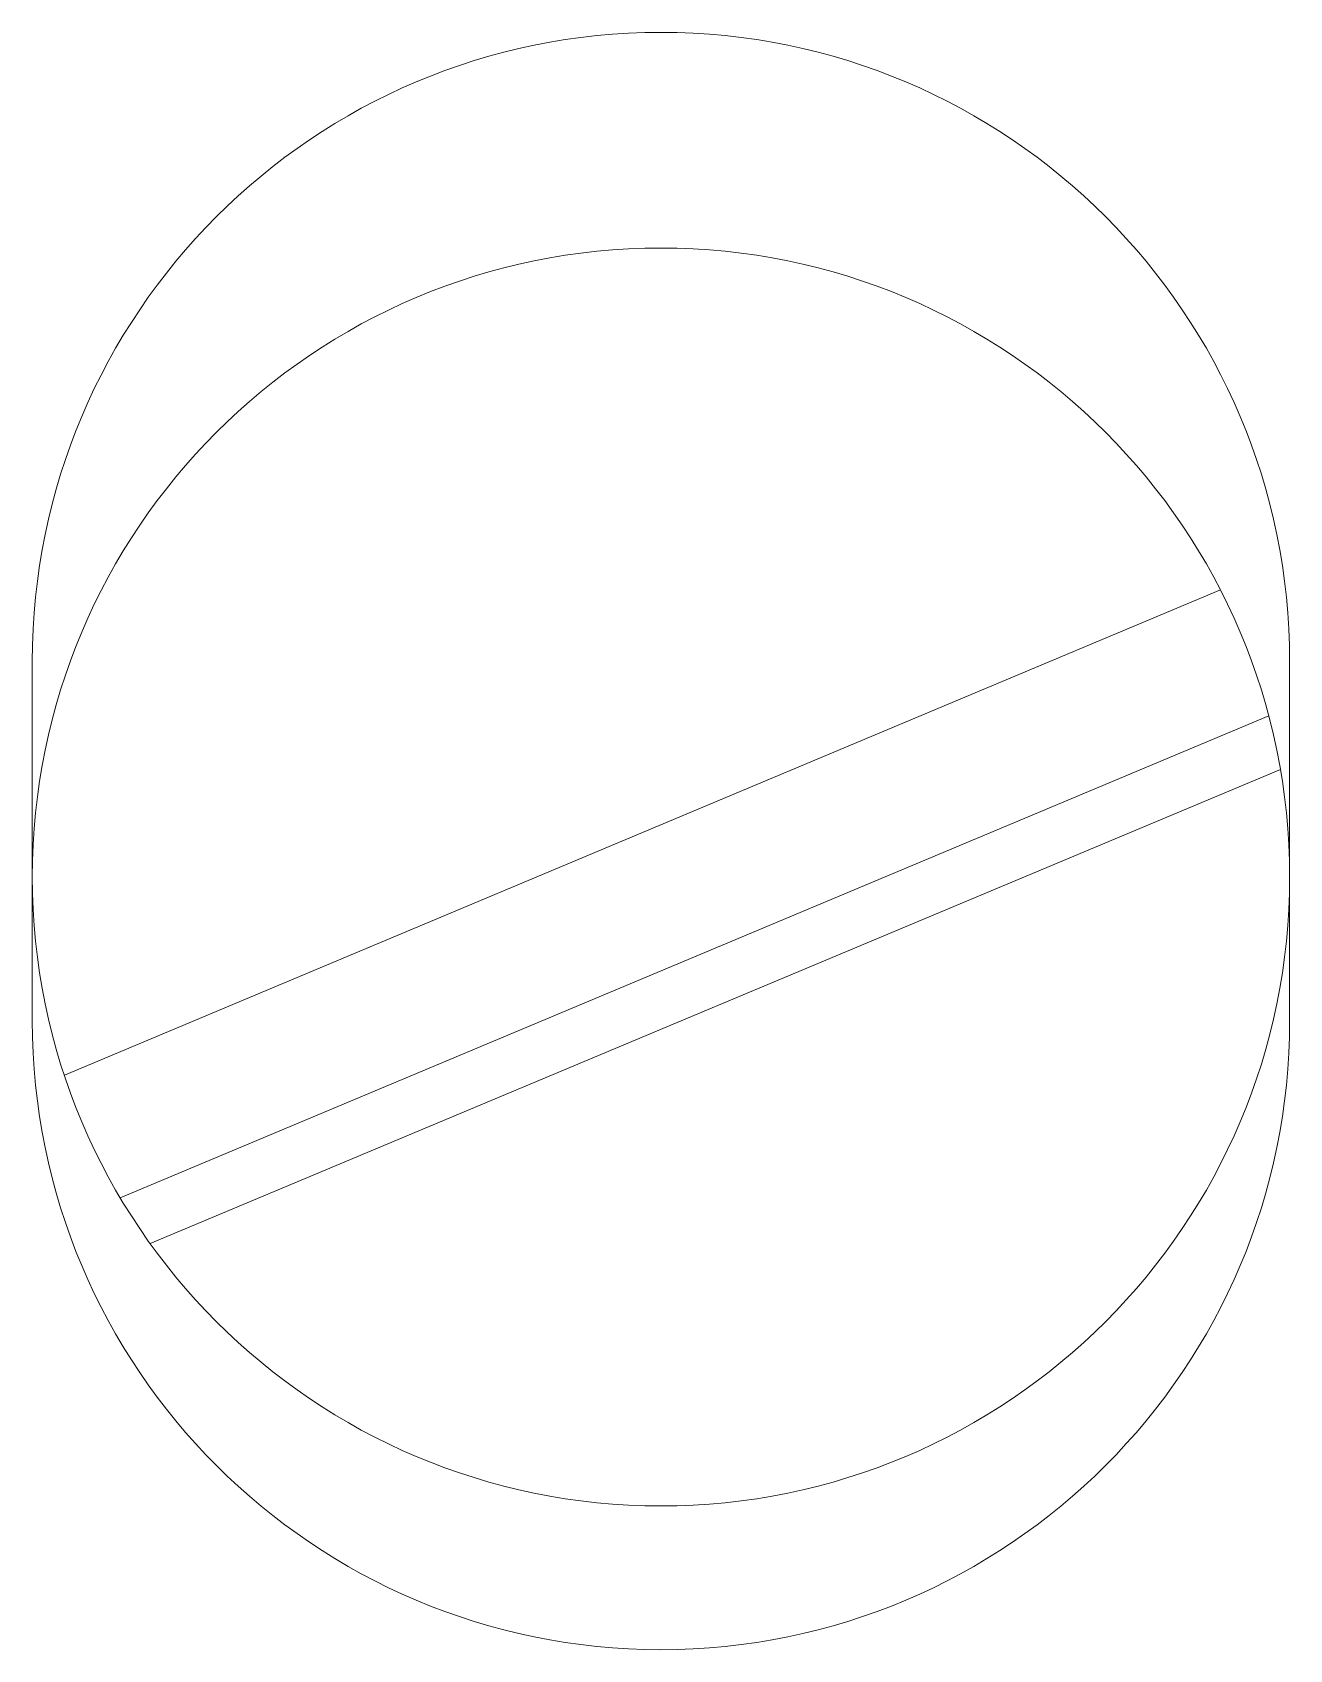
# Model space of a CAD drawing. Header units: millimetres. Extents: x 113490 to 142599, y -20467 to 115.
# Drawn here: x 122438.26 to 122452.26, y -6189.98 to -6171.98 of the extents above; entities that cross this region are included whole.
import ezdxf

# ---------------------------------------------------------------- set-up
doc = ezdxf.new("R2010")
doc.units = ezdxf.units.MM
doc.layers.add('DV1_0', color=7, linetype='Continuous')

msp = doc.modelspace()

# ---------------------------------------------------------------- linework, layer by layer
at = {"layer": 'DV1_0', "color": 7, "linetype": 'Continuous', "lineweight": 15}
for p, q in [((122451.49, -6178.186), (122438.618, -6183.584)), ((122438.261, -6178.98), (122438.261, -6182.98)), ((122452.261, -6182.98), (122452.261, -6178.98)), ((122452.028, -6179.587), (122439.24, -6184.95))]:
    msp.add_line(p, q, dxfattribs=at)
at = {"layer": 'DV1_0', "color": 7, "linetype": 'Continuous', "lineweight": 20}
msp.add_line((122439.574, -6185.46), (122452.158, -6180.183), dxfattribs=at)
at = {"layer": 'DV1_0', "color": 7, "linetype": 'Continuous', "lineweight": 15}
msp.add_circle((122445.261, -6181.38), 7, dxfattribs=at)
for centre, start, end in [((122445.261, -6178.98), 0, 180), ((122445.261, -6182.98), 180, 0)]:
    msp.add_arc(centre, 7, start, end, dxfattribs=at)

doc.saveas('drawing.dxf')
